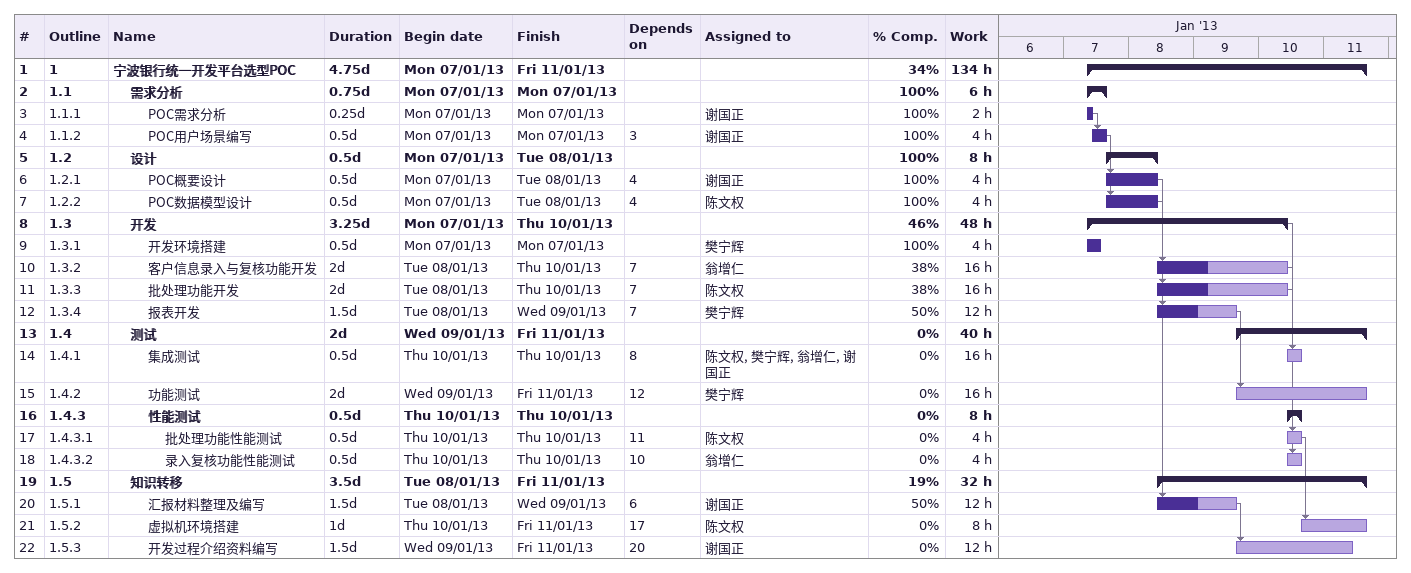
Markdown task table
| ID | WBS | Task | Duration | Start | Finish | Predecessors | Resources | % complete | Work (h) |
|---|---|---|---|---|---|---|---|---|---|
| 1 | 1 | **宁波银行统一开发平台选型POC** | 4.75d | 2013-01-07 | 2013-01-11 |  |  | 34 | 134 |
| 2 | 1.1 | **需求分析** | 0.75d | 2013-01-07 | 2013-01-07 |  |  | 100 | 6 |
| 3 | 1.1.1 | POC需求分析 | 0.25d | 2013-01-07 | 2013-01-07 |  | 谢国正 | 100 | 2 |
| 4 | 1.1.2 | POC用户场景编写 | 0.5d | 2013-01-07 | 2013-01-07 | 3 | 谢国正 | 100 | 4 |
| 5 | 1.2 | **设计** | 0.5d | 2013-01-07 | 2013-01-08 |  |  | 100 | 8 |
| 6 | 1.2.1 | POC概要设计 | 0.5d | 2013-01-07 | 2013-01-08 | 4 | 谢国正 | 100 | 4 |
| 7 | 1.2.2 | POC数据模型设计 | 0.5d | 2013-01-07 | 2013-01-08 | 4 | 陈文权 | 100 | 4 |
| 8 | 1.3 | **开发** | 3.25d | 2013-01-07 | 2013-01-10 |  |  | 46 | 48 |
| 9 | 1.3.1 | 开发环境搭建 | 0.5d | 2013-01-07 | 2013-01-07 |  | 樊宁辉 | 100 | 4 |
| 10 | 1.3.2 | 客户信息录入与复核功能开发 | 2d | 2013-01-08 | 2013-01-10 | 7 | 翁增仁 | 38 | 16 |
| 11 | 1.3.3 | 批处理功能开发 | 2d | 2013-01-08 | 2013-01-10 | 7 | 陈文权 | 38 | 16 |
| 12 | 1.3.4 | 报表开发 | 1.5d | 2013-01-08 | 2013-01-09 | 7 | 樊宁辉 | 50 | 12 |
| 13 | 1.4 | **测试** | 2d | 2013-01-09 | 2013-01-11 |  |  | 0 | 40 |
| 14 | 1.4.1 | 集成测试 | 0.5d | 2013-01-10 | 2013-01-10 | 8 | 陈文权, 樊宁辉, 翁增仁, 谢国正 | 0 | 16 |
| 15 | 1.4.2 | 功能测试 | 2d | 2013-01-09 | 2013-01-11 | 12 | 樊宁辉 | 0 | 16 |
| 16 | 1.4.3 | **性能测试** | 0.5d | 2013-01-10 | 2013-01-10 |  |  | 0 | 8 |
| 17 | 1.4.3.1 | 批处理功能性能测试 | 0.5d | 2013-01-10 | 2013-01-10 | 11 | 陈文权 | 0 | 4 |
| 18 | 1.4.3.2 | 录入复核功能性能测试 | 0.5d | 2013-01-10 | 2013-01-10 | 10 | 翁增仁 | 0 | 4 |
| 19 | 1.5 | **知识转移** | 3.5d | 2013-01-08 | 2013-01-11 |  |  | 19 | 32 |
| 20 | 1.5.1 | 汇报材料整理及编写 | 1.5d | 2013-01-08 | 2013-01-09 | 6 | 谢国正 | 50 | 12 |
| 21 | 1.5.2 | 虚拟机环境搭建 | 1d | 2013-01-10 | 2013-01-11 | 17 | 陈文权 | 0 | 8 |
| 22 | 1.5.3 | 开发过程介绍资料编写 | 1.5d | 2013-01-09 | 2013-01-11 | 20 | 谢国正 | 0 | 12 |
